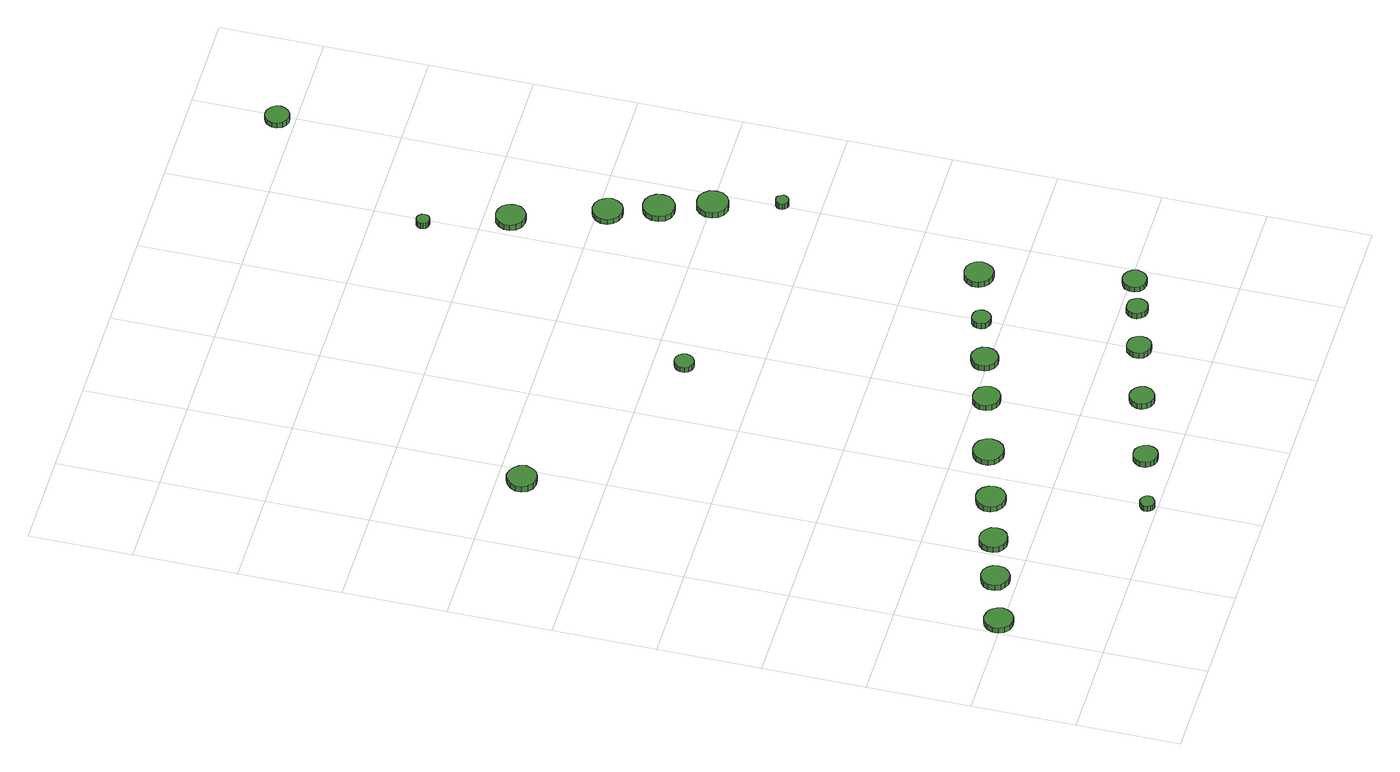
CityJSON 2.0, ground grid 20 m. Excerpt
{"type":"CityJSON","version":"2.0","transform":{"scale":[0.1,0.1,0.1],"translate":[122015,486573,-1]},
"CityObjects":{
"tree1":{"type":"SolitaryVegetationObject","attributes":{"function":"something"},"geometry":[{"type":"MultiSurface","lod":"1","boundaries":[[[0,1,2,3,4,5,6,7,8,9,10,11,12,13,14]],[[15,16,17,18,19,20,21,22,23,24,25,26,27,28,29]],[[0,29,28,1]],[[1,28,27,2]],[[2,27,26,3]],[[3,26,25,4]],[[4,25,24,5]],[[5,24,23,6]],[[6,23,22,7]],[[7,22,21,8]],[[8,21,20,9]],[[9,20,19,10]],[[10,19,18,11]],[[11,18,17,12]],[[12,17,16,13]],[[13,16,15,14]],[[14,15,29,0]]]}]},
"tree2":{"type":"SolitaryVegetationObject","attributes":{"function":"something"},"geometry":[{"type":"MultiSurface","lod":"1","boundaries":[[[30,31,32,33,34,35,36,37,38,39,40,41,42,43,44]],[[45,46,47,48,49,50,51,52,53,54,55,56,57,58,59]],[[30,59,58,31]],[[31,58,57,32]],[[32,57,56,33]],[[33,56,55,34]],[[34,55,54,35]],[[35,54,53,36]],[[36,53,52,37]],[[37,52,51,38]],[[38,51,50,39]],[[39,50,49,40]],[[40,49,48,41]],[[41,48,47,42]],[[42,47,46,43]],[[43,46,45,44]],[[44,45,59,30]]]}]},
"tree3":{"type":"SolitaryVegetationObject","attributes":{"function":"something"},"geometry":[{"type":"MultiSurface","lod":"1","boundaries":[[[60,61,62,63,64,65,66,67,68,69,70,71,72,73,74]],[[75,76,77,78,79,80,81,82,83,84,85,86,87,88,89]],[[60,89,88,61]],[[61,88,87,62]],[[62,87,86,63]],[[63,86,85,64]],[[64,85,84,65]],[[65,84,83,66]],[[66,83,82,67]],[[67,82,81,68]],[[68,81,80,69]],[[69,80,79,70]],[[70,79,78,71]],[[71,78,77,72]],[[72,77,76,73]],[[73,76,75,74]],[[74,75,89,60]]]}]},
"tree4":{"type":"SolitaryVegetationObject","attributes":{"function":"something"},"geometry":[{"type":"MultiSurface","lod":"1","boundaries":[[[90,91,92,93,94,95,96,97,98,99,100,101,102,103,104]],[[105,106,107,108,109,110,111,112,113,114,115,116,117,118,119]],[[90,119,118,91]],[[91,118,117,92]],[[92,117,116,93]],[[93,116,115,94]],[[94,115,114,95]],[[95,114,113,96]],[[96,113,112,97]],[[97,112,111,98]],[[98,111,110,99]],[[99,110,109,100]],[[100,109,108,101]],[[101,108,107,102]],[[102,107,106,103]],[[103,106,105,104]],[[104,105,119,90]]]}]},
"tree5":{"type":"SolitaryVegetationObject","attributes":{"function":"something"},"geometry":[{"type":"MultiSurface","lod":"1","boundaries":[[[120,121,122,123,124,125,126,127,128,129,130,131,132,133,134]],[[135,136,137,138,139,140,141,142,143,144,145,146,147,148,149]],[[120,149,148,121]],[[121,148,147,122]],[[122,147,146,123]],[[123,146,145,124]],[[124,145,144,125]],[[125,144,143,126]],[[126,143,142,127]],[[127,142,141,128]],[[128,141,140,129]],[[129,140,139,130]],[[130,139,138,131]],[[131,138,137,132]],[[132,137,136,133]],[[133,136,135,134]],[[134,135,149,120]]]}]},
"tree6":{"type":"SolitaryVegetationObject","attributes":{"function":"something"},"geometry":[{"type":"MultiSurface","lod":"1","boundaries":[[[150,151,152,153,154,155,156,157,158,159,160,161,162,163,164]],[[165,166,167,168,169,170,171,172,173,174,175,176,177,178,179]],[[150,179,178,151]],[[151,178,177,152]],[[152,177,176,153]],[[153,176,175,154]],[[154,175,174,155]],[[155,174,173,156]],[[156,173,172,157]],[[157,172,171,158]],[[158,171,170,159]],[[159,170,169,160]],[[160,169,168,161]],[[161,168,167,162]],[[162,167,166,163]],[[163,166,165,164]],[[164,165,179,150]]]}]},
"tree7":{"type":"SolitaryVegetationObject","attributes":{"function":"something"},"geometry":[{"type":"MultiSurface","lod":"1","boundaries":[[[180,181,182,183,184,185,186,187,188,189,190,191,192,193,194]],[[195,196,197,198,199,200,201,202,203,204,205,206,207,208,209]],[[180,209,208,181]],[[181,208,207,182]],[[182,207,206,183]],[[183,206,205,184]],[[184,205,204,185]],[[185,204,203,186]],[[186,203,202,187]],[[187,202,201,188]],[[188,201,200,189]],[[189,200,199,190]],[[190,199,198,191]],[[191,198,197,192]],[[192,197,196,193]],[[193,196,195,194]],[[194,195,209,180]]]}]},
"tree8":{"type":"SolitaryVegetationObject","attributes":{"function":"something"},"geometry":[{"type":"MultiSurface","lod":"1","boundaries":[[[210,211,212,213,214,215,216,217,218,219,220,221,222,223,224]],[[225,226,227,228,229,230,231,232,233,234,235,236,237,238,239]],[[210,239,238,211]],[[211,238,237,212]],[[212,237,236,213]],[[213,236,235,214]],[[214,235,234,215]],[[215,234,233,216]],[[216,233,232,217]],[[217,232,231,218]],[[218,231,230,219]],[[219,230,229,220]],[[220,229,228,221]],[[221,228,227,222]],[[222,227,226,223]],[[223,226,225,224]],[[224,225,239,210]]]}]},
"tree9":{"type":"SolitaryVegetationObject","attributes":{"function":"something"},"geometry":[{"type":"MultiSurface","lod":"1","boundaries":[[[240,241,242,243,244,245,246,247,248,249,250,251,252,253,254]],[[255,256,257,258,259,260,261,262,263,264,265,266,267,268,269]],[[240,269,268,241]],[[241,268,267,242]],[[242,267,266,243]],[[243,266,265,244]],[[244,265,264,245]],[[245,264,263,246]],[[246,263,262,247]],[[247,262,261,248]],[[248,261,260,249]],[[249,260,259,250]],[[250,259,258,251]],[[251,258,257,252]],[[252,257,256,253]],[[253,256,255,254]],[[254,255,269,240]]]}]},
"tree10":{"type":"SolitaryVegetationObject","attributes":{"function":"something"},"geometry":[{"type":"MultiSurface","lod":"1","boundaries":[[[270,271,272,273,274,275,276,277,278,279,280,281,282,283,284]],[[285,286,287,288,289,290,291,292,293,294,295,296,297,298,299]],[[270,299,298,271]],[[271,298,297,272]],[[272,297,296,273]],[[273,296,295,274]],[[274,295,294,275]],[[275,294,293,276]],[[276,293,292,277]],[[277,292,291,278]],[[278,291,290,279]],[[279,290,289,280]],[[280,289,288,281]],[[281,288,287,282]],[[282,287,286,283]],[[283,286,285,284]],[[284,285,299,270]]]}]},
"tree11":{"type":"SolitaryVegetationObject","attributes":{"function":"something"},"geometry":[{"type":"MultiSurface","lod":"1","boundaries":[[[300,301,302,303,304,305,306,307,308,309,310,311,312,313,314]],[[315,316,317,318,319,320,321,322,323,324,325,326,327,328,329]],[[300,329,328,301]],[[301,328,327,302]],[[302,327,326,303]],[[303,326,325,304]],[[304,325,324,305]],[[305,324,323,306]],[[306,323,322,307]],[[307,322,321,308]],[[308,321,320,309]],[[309,320,319,310]],[[310,319,318,311]],[[311,318,317,312]],[[312,317,316,313]],[[313,316,315,314]],[[314,315,329,300]]]}]},
"tree12":{"type":"SolitaryVegetationObject","attributes":{"function":"something"},"geometry":[{"type":"MultiSurface","lod":"1","boundaries":[[[330,331,332,333,334,335,336,337,338,339,340,341,342,343,344]],[[345,346,347,348,349,350,351,352,353,354,355,356,357,358,359]],[[330,359,358,331]],[[331,358,357,332]],[[332,357,356,333]],[[333,356,355,334]],[[334,355,354,335]],[[335,354,353,336]],[[336,353,352,337]],[[337,352,351,338]],[[338,351,350,339]],[[339,350,349,340]],[[340,349,348,341]],[[341,348,347,342]],[[342,347,346,343]],[[343,346,345,344]],[[344,345,359,330]]]}]},
"tree13":{"type":"SolitaryVegetationObject","attributes":{"function":"something"},"geometry":[{"type":"MultiSurface","lod":"1","boundaries":[[[360,361,362,363,364,365,366,367,368,369,370,371,372,373,374]],[[375,376,377,378,379,380,381,382,383,384,385,386,387,388,389]],[[360,389,388,361]],[[361,388,387,362]],[[362,387,386,363]],[[363,386,385,364]],[[364,385,384,365]],[[365,384,383,366]],[[366,383,382,367]],[[367,382,381,368]],[[368,381,380,369]],[[369,380,379,370]],[[370,379,378,371]],[[371,378,377,372]],[[372,377,376,373]],[[373,376,375,374]],[[374,375,389,360]]]}]},
"tree14":{"type":"SolitaryVegetationObject","attributes":{"function":"something"},"geometry":[{"type":"MultiSurface","lod":"1","boundaries":[[[390,391,392,393,394,395,396,397,398,399,400,401,402,403,404]],[[405,406,407,408,409,410,411,412,413,414,415,416,417,418,419]],[[390,419,418,391]],[[391,418,417,392]],[[392,417,416,393]],[[393,416,415,394]],[[394,415,414,395]],[[395,414,413,396]],[[396,413,412,397]],[[397,412,411,398]],[[398,411,410,399]],[[399,410,409,400]],[[400,409,408,401]],[[401,408,407,402]],[[402,407,406,403]],[[403,406,405,404]],[[404,405,419,390]]]}]},
"tree15":{"type":"SolitaryVegetationObject","attributes":{"function":"something"},"geometry":[{"type":"MultiSurface","lod":"1","boundaries":[[[420,421,422,423,424,425,426,427,428,429,430,431,432,433,434]],[[435,436,437,438,439,440,441,442,443,444,445,446,447,448,449]],[[420,449,448,421]],[[421,448,447,422]],[[422,447,446,423]],[[423,446,445,424]],[[424,445,444,425]],[[425,444,443,426]],[[426,443,442,427]],[[427,442,441,428]],[[428,441,440,429]],[[429,440,439,430]],[[430,439,438,431]],[[431,438,437,432]],[[432,437,436,433]],[[433,436,435,434]],[[434,435,449,420]]]}]},
"tree16":{"type":"SolitaryVegetationObject","attributes":{"function":"something"},"geometry":[{"type":"MultiSurface","lod":"1","boundaries":[[[450,451,452,453,454,455,456,457,458,459,460,461,462,463,464]],[[465,466,467,468,469,470,471,472,473,474,475,476,477,478,479]],[[450,479,478,451]],[[451,478,477,452]],[[452,477,476,453]],[[453,476,475,454]],[[454,475,474,455]],[[455,474,473,456]],[[456,473,472,457]],[[457,472,471,458]],[[458,471,470,459]],[[459,470,469,460]],[[460,469,468,461]],[[461,468,467,462]],[[462,467,466,463]],[[463,466,465,464]],[[464,465,479,450]]]}]},
"tree17":{"type":"SolitaryVegetationObject","attributes":{"function":"something"},"geometry":[{"type":"MultiSurface","lod":"1","boundaries":[[[480,481,482,483,484,485,486,487,488,489,490,491,492,493,494]],[[495,496,497,498,499,500,501,502,503,504,505,506,507,508,509]],[[480,509,508,481]],[[481,508,507,482]],[[482,507,506,483]],[[483,506,505,484]],[[484,505,504,485]],[[485,504,503,486]],[[486,503,502,487]],[[487,502,501,488]],[[488,501,500,489]],[[489,500,499,490]],[[490,499,498,491]],[[491,498,497,492]],[[492,497,496,493]],[[493,496,495,494]],[[494,495,509,480]]]}]},
"tree18":{"type":"SolitaryVegetationObject","attributes":{"function":"something"},"geometry":[{"type":"MultiSurface","lod":"1","boundaries":[[[510,511,512,513,514,515,516,517,518,519,520,521,522,523,524]],[[525,526,527,528,529,530,531,532,533,534,535,536,537,538,539]],[[510,539,538,511]],[[511,538,537,512]],[[512,537,536,513]],[[513,536,535,514]],[[514,535,534,515]],[[515,534,533,516]],[[516,533,532,517]],[[517,532,531,518]],[[518,531,530,519]],[[519,530,529,520]],[[520,529,528,521]],[[521,528,527,522]],[[522,527,526,523]],[[523,526,525,524]],[[524,525,539,510]]]}]},
"tree19":{"type":"SolitaryVegetationObject","attributes":{"function":"something"},"geometry":[{"type":"MultiSurface","lod":"1","boundaries":[[[540,541,542,543,544,545,546,547,548,549,550,551,552,553,554]],[[555,556,557,558,559,560,561,562,563,564,565,566,567,568,569]],[[540,569,568,541]],[[541,568,567,542]],[[542,567,566,543]],[[543,566,565,544]],[[544,565,564,545]],[[545,564,563,546]],[[546,563,562,547]],[[547,562,561,548]],[[548,561,560,549]],[[549,560,559,550]],[[550,559,558,551]],[[551,558,557,552]],[[552,557,556,553]],[[553,556,555,554]],[[554,555,569,540]]]}]},
"tree20":{"type":"SolitaryVegetationObject","attributes":{"function":"something"},"geometry":[{"type":"MultiSurface","lod":"1","boundaries":[[[570,571,572,573,574,575,576,577,578,579,580,581,582,583,584]],[[585,586,587,588,589,590,591,592,593,594,595,596,597,598,599]],[[570,599,598,571]],[[571,598,597,572]],[[572,597,596,573]],[[573,596,595,574]],[[574,595,594,575]],[[575,594,593,576]],[[576,593,592,577]],[[577,592,591,578]],[[578,591,590,579]],[[579,590,589,580]],[[580,589,588,581]],[[581,588,587,582]],[[582,587,586,583]],[[583,586,585,584]],[[584,585,599,570]]]}]},
"tree21":{"type":"SolitaryVegetationObject","attributes":{"function":"something"},"geometry":[{"type":"MultiSurface","lod":"1","boundaries":[[[600,601,602,603,604,605,606,607,608,609,610,611,612,613,614]],[[615,616,617,618,619,620,621,622,623,624,625,626,627,628,629]],[[600,629,628,601]],[[601,628,627,602]],[[602,627,626,603]],[[603,626,625,604]],[[604,625,624,605]],[[605,624,623,606]],[[606,623,622,607]],[[607,622,621,608]],[[608,621,620,609]],[[609,620,619,610]],[[610,619,618,611]],[[611,618,617,612]],[[612,617,616,613]],[[613,616,615,614]],[[614,615,629,600]]]}]},
"tree22":{"type":"SolitaryVegetationObject","attributes":{"function":"something"},"geometry":[{"type":"MultiSurface","lod":"1","boundaries":[[[630,631,632,633,634,635,636,637,638,639,640,641,642,643,644]],[[645,646,647,648,649,650,651,652,653,654,655,656,657,658,659]],[[630,659,658,631]],[[631,658,657,632]],[[632,657,656,633]],[[633,656,655,634]],[[634,655,654,635]],[[635,654,653,636]],[[636,653,652,637]],[[637,652,651,638]],[[638,651,650,639]],[[639,650,649,640]],[[640,649,648,641]],[[641,648,647,642]],[[642,647,646,643]],[[643,646,645,644]],[[644,645,659,630]]]}]},
"tree23":{"type":"SolitaryVegetationObject","attributes":{"function":"something"},"geometry":[{"type":"MultiSurface","lod":"1","boundaries":[[[660,661,662,663,664,665,666,667,668,669,670,671,672,673,674]],[[675,676,677,678,679,680,681,682,683,684,685,686,687,688,689]],[[660,689,688,661]],[[661,688,687,662]],[[662,687,686,663]],[[663,686,685,664]],[[664,685,684,665]],[[665,684,683,666]],[[666,683,682,667]],[[667,682,681,668]],[[668,681,680,669]],[[669,680,679,670]],[[670,679,678,671]],[[671,678,677,672]],[[672,677,676,673]],[[673,676,675,674]],[[674,675,689,660]]]}]},
"tree24":{"type":"SolitaryVegetationObject","attributes":{"function":"something"},"geometry":[{"type":"MultiSurface","lod":"1","boundaries":[[[690,691,692,693,694,695,696,697,698,699,700,701,702,703,704]],[[705,706,707,708,709,710,711,712,713,714,715,716,717,718,719]],[[690,719,718,691]],[[691,718,717,692]],[[692,717,716,693]],[[693,716,715,694]],[[694,715,714,695]],[[695,714,713,696]],[[696,713,712,697]],[[697,712,711,698]],[[698,711,710,699]],[[699,710,709,700]],[[700,709,708,701]],[[701,708,707,702]],[[702,707,706,703]],[[703,706,705,704]],[[704,705,719,690]]]}]}
},
"vertices":[
[57,207,17],[54,218,17],[48,228,17],[38,233,17],[26,235,17],[15,231,17],[7,223,17],[2,213,17],[2,201,17],[7,191,17],[15,183,17],[26,180,17],[38,181,17],[48,187,17],[54,196,17],[54,196,5],[48,187,5],[38,181,5],[26,180,5],[15,183,5],[7,191,5],[2,201,5],[2,213,5],[7,223,5],[15,231,5],[26,235,5],[38,233,5],[48,228,5],[54,218,5],[57,207,5],
[163,242,18],[161,253,18],[154,262,18],[145,268,18],[133,269,18],[123,265,18],[114,258,18],[110,248,18],[110,236,18],[114,226,18],[123,219,18],[133,215,18],[145,216,18],[154,222,18],[161,231,18],[161,231,5],[154,222,5],[145,216,5],[133,215,5],[123,219,5],[114,226,5],[110,236,5],[110,248,5],[114,258,5],[123,265,5],[133,269,5],[145,268,5],[154,262,5],[161,253,5],[163,242,5],
[260,270,18],[258,281,18],[251,290,18],[241,296,18],[230,297,18],[220,294,18],[211,286,18],[207,276,18],[207,265,18],[211,255,18],[220,247,18],[230,244,18],[241,245,18],[251,250,18],[258,259,18],[258,259,5],[251,250,5],[241,245,5],[230,244,5],[220,247,5],[211,255,5],[207,265,5],[207,276,5],[211,286,5],[220,294,5],[230,297,5],[241,296,5],[251,290,5],[258,281,5],[260,270,5],
[413,20,18],[412,26,18],[408,30,18],[403,33,18],[398,34,18],[392,32,18],[388,28,18],[385,23,18],[385,17,18],[388,12,18],[392,8,18],[398,6,18],[403,7,18],[408,10,18],[412,14,18],[412,14,5],[408,10,5],[403,7,5],[398,6,5],[392,8,5],[388,12,5],[385,17,5],[385,23,5],[388,28,5],[392,32,5],[398,34,5],[403,33,5],[408,30,5],[412,26,5],[413,20,5],
[367,303,17],[365,314,17],[358,324,17],[348,330,17],[336,331,17],[325,327,17],[316,320,17],[311,309,17],[311,297,17],[316,286,17],[325,279,17],[336,275,17],[348,276,17],[358,282,17],[365,292,17],[365,292,5],[358,282,5],[348,276,5],[336,275,5],[325,279,5],[316,286,5],[311,297,5],[311,309,5],[316,320,5],[325,327,5],[336,331,5],[348,330,5],[358,324,5],[365,314,5],[367,303,5],
[197,1153,22],[194,1165,22],[187,1174,22],[177,1180,22],[165,1182,22],[154,1178,22],[145,1170,22],[140,1159,22],[140,1147,22],[145,1136,22],[154,1128,22],[165,1125,22],[177,1126,22],[187,1132,22],[194,1142,22],[194,1142,9],[187,1132,9],[177,1126,9],[165,1125,9],[154,1128,9],[145,1136,9],[140,1147,9],[140,1159,9],[145,1170,9],[154,1178,9],[165,1182,9],[177,1180,9],[187,1174,9],[194,1165,9],[197,1153,9],
[543,55,18],[541,64,18],[535,72,18],[527,77,18],[517,78,18],[508,75,18],[501,69,18],[497,60,18],[497,50,18],[501,41,18],[508,35,18],[517,32,18],[527,33,18],[535,37,18],[541,45,18],[541,45,6],[535,37,6],[527,33,6],[517,32,6],[508,35,6],[501,41,6],[497,50,6],[497,60,6],[501,69,6],[508,75,6],[517,78,6],[527,77,6],[535,72,6],[541,64,6],[543,55,6],
[488,339,17],[485,351,17],[478,361,17],[467,367,17],[455,368,17],[444,364,17],[435,356,17],[430,345,17],[430,333,17],[435,322,17],[444,314,17],[455,310,17],[467,311,17],[478,317,17],[485,327,17],[485,327,5],[478,317,5],[467,311,5],[455,310,5],[444,314,5],[435,322,5],[430,333,5],[430,345,5],[435,356,5],[444,364,5],[455,368,5],[467,367,5],[478,361,5],[485,351,5],[488,339,5],
[693,101,18],[691,110,18],[685,118,18],[676,123,18],[667,124,18],[658,121,18],[650,114,18],[646,105,18],[646,96,18],[650,87,18],[658,80,18],[667,77,18],[676,78,18],[685,83,18],[691,91,18],[691,91,5],[685,83,5],[676,78,5],[667,77,5],[658,80,5],[650,87,5],[646,96,5],[646,105,5],[650,114,5],[658,121,5],[667,124,5],[676,123,5],[685,118,5],[691,110,5],[693,101,5],
[623,378,17],[620,389,17],[614,398,17],[604,403,17],[593,404,17],[583,401,17],[575,394,17],[570,384,17],[570,373,17],[575,363,17],[583,355,17],[593,352,17],[604,353,17],[614,359,17],[620,367,17],[620,367,5],[614,359,5],[604,353,5],[593,352,5],[583,355,5],[575,363,5],[570,373,5],[570,384,5],[575,394,5],[583,401,5],[593,404,5],[604,403,5],[614,398,5],[620,389,5],[623,378,5],
[719,407,20],[717,418,20],[711,426,20],[702,432,20],[691,433,20],[681,429,20],[673,422,20],[669,413,20],[669,402,20],[673,393,20],[681,386,20],[691,382,20],[702,383,20],[711,389,20],[717,397,20],[717,397,7],[711,389,7],[702,383,7],[691,382,7],[681,386,7],[673,393,7],[669,402,7],[669,413,7],[673,422,7],[681,429,7],[691,433,7],[702,432,7],[711,426,7],[717,418,7],[719,407,7],
[558,940,24],[556,948,24],[552,954,24],[545,958,24],[537,959,24],[530,956,24],[524,951,24],[521,944,24],[521,936,24],[524,929,24],[530,924,24],[537,922,24],[545,923,24],[552,927,24],[556,933,24],[556,933,12],[552,927,12],[545,923,12],[537,922,12],[530,924,12],[524,929,12],[521,936,12],[521,944,12],[524,951,12],[530,956,12],[537,959,12],[545,958,12],[552,954,12],[556,948,12],[558,940,12],
[822,140,17],[820,149,17],[815,157,17],[806,162,17],[796,163,17],[787,160,17],[780,153,17],[776,145,17],[776,135,17],[780,126,17],[787,120,17],[796,117,17],[806,118,17],[815,122,17],[820,130,17],[820,130,5],[815,122,5],[806,118,5],[796,117,5],[787,120,5],[780,126,5],[776,135,5],[776,145,5],[780,153,5],[787,160,5],[796,163,5],[806,162,5],[815,157,5],[820,149,5],[822,140,5],
[810,439,23],[809,447,23],[804,453,23],[798,456,23],[790,457,23],[783,455,23],[777,450,23],[774,443,23],[774,435,23],[777,428,23],[783,423,23],[790,421,23],[798,422,23],[804,426,23],[809,432,23],[809,432,10],[804,426,10],[798,422,10],[790,421,10],[783,423,10],[777,428,10],[774,435,10],[774,443,10],[777,450,10],[783,455,10],[790,457,10],[798,456,10],[804,453,10],[809,447,10],[810,439,10],
[918,169,18],[916,177,18],[911,184,18],[904,188,18],[895,189,18],[887,187,18],[881,181,18],[877,173,18],[877,165,18],[881,157,18],[887,151,18],[895,149,18],[904,150,18],[911,154,18],[916,161,18],[916,161,5],[911,154,5],[904,150,5],[895,149,5],[887,151,5],[881,157,5],[877,165,5],[877,173,5],[881,181,5],[887,187,5],[895,189,5],[904,188,5],[911,184,5],[916,177,5],[918,169,5],
[990,192,18],[988,201,18],[982,209,18],[974,214,18],[964,215,18],[955,212,18],[948,206,18],[944,197,18],[944,187,18],[948,178,18],[955,172,18],[964,169,18],[974,170,18],[982,175,18],[988,183,18],[988,183,6],[982,175,6],[974,170,6],[964,169,6],[955,172,6],[948,178,6],[944,187,6],[944,197,6],[948,206,6],[955,212,6],[964,215,6],[974,214,6],[982,209,6],[988,201,6],[990,192,6],
[930,473,27],[927,484,27],[921,493,27],[911,499,27],[899,500,27],[888,497,27],[880,489,27],[875,479,27],[875,467,27],[880,457,27],[888,449,27],[899,445,27],[911,446,27],[921,452,27],[927,462,27],[927,462,14],[921,452,14],[911,446,14],[899,445,14],[888,449,14],[880,457,14],[875,467,14],[875,479,14],[880,489,14],[888,497,14],[899,500,14],[911,499,14],[921,493,14],[927,484,14],[930,473,14],
[793,1502,27],[792,1507,27],[789,1511,27],[784,1514,27],[779,1514,27],[774,1513,27],[770,1509,27],[768,1504,27],[768,1499,27],[770,1494,27],[774,1491,27],[779,1489,27],[784,1490,27],[789,1492,27],[792,1497,27],[792,1497,14],[789,1492,14],[784,1490,14],[779,1489,14],[774,1491,14],[770,1494,14],[768,1499,14],[768,1504,14],[770,1509,14],[774,1513,14],[779,1514,14],[784,1514,14],[789,1511,14],[792,1507,14],[793,1502,14],
[861,1348,26],[859,1359,26],[852,1369,26],[842,1375,26],[830,1376,26],[819,1373,26],[810,1365,26],[805,1354,26],[805,1342,26],[810,1331,26],[819,1323,26],[830,1319,26],[842,1321,26],[852,1327,26],[859,1336,26],[859,1336,13],[852,1327,13],[842,1321,13],[830,1319,13],[819,1323,13],[810,1331,13],[805,1342,13],[805,1354,13],[810,1365,13],[819,1373,13],[830,1376,13],[842,1375,13],[852,1369,13],[859,1359,13],[861,1348,13],
[922,1178,26],[919,1190,26],[912,1200,26],[902,1206,26],[890,1207,26],[879,1203,26],[870,1195,26],[865,1184,26],[865,1172,26],[870,1162,26],[879,1154,26],[890,1150,26],[902,1151,26],[912,1157,26],[919,1167,26],[919,1167,14],[912,1157,14],[902,1151,14],[890,1150,14],[879,1154,14],[870,1162,14],[865,1172,14],[865,1184,14],[870,1195,14],[879,1203,14],[890,1207,14],[902,1206,14],[912,1200,14],[919,1190,14],[922,1178,14],
[955,1089,27],[953,1101,27],[945,1112,27],[934,1118,27],[922,1119,27],[910,1115,27],[901,1107,27],[896,1095,27],[896,1083,27],[901,1071,27],[910,1063,27],[922,1059,27],[934,1060,27],[945,1067,27],[953,1077,27],[953,1077,14],[945,1067,14],[934,1060,14],[922,1059,14],[910,1063,14],[901,1071,14],[896,1083,14],[896,1095,14],[901,1107,14],[910,1115,14],[922,1119,14],[934,1118,14],[945,1112,14],[953,1101,14],[955,1089,14],
[989,995,27],[987,1008,27],[979,1018,27],[969,1024,27],[956,1025,27],[944,1022,27],[935,1013,27],[930,1002,27],[930,989,27],[935,978,27],[944,969,27],[956,965,27],[969,967,27],[979,973,27],[987,983,27],[987,983,14],[979,973,14],[969,967,14],[956,965,14],[944,969,14],[935,978,14],[930,989,14],[930,1002,14],[935,1013,14],[944,1022,14],[956,1025,14],[969,1024,14],[979,1018,14],[987,1008,14],[989,995,14],
[1011,873,26],[1009,878,26],[1006,882,26],[1002,885,26],[997,885,26],[992,884,26],[988,880,26],[986,875,26],[986,870,26],[988,865,26],[992,862,26],[997,860,26],[1002,861,26],[1006,863,26],[1009,868,26],[1009,868,13],[1006,863,13],[1002,861,13],[997,860,13],[992,862,13],[988,865,13],[986,870,13],[986,875,13],[988,880,13],[992,884,13],[997,885,13],[1002,885,13],[1006,882,13],[1009,878,13],[1011,873,13],
[1005,1832,27],[1003,1841,27],[997,1849,27],[989,1854,27],[979,1855,27],[970,1852,27],[963,1846,27],[959,1837,27],[959,1827,27],[963,1818,27],[970,1812,27],[979,1809,27],[989,1810,27],[997,1815,27],[1003,1823,27],[1003,1823,15],[997,1815,15],[989,1810,15],[979,1809,15],[970,1812,15],[963,1818,15],[959,1827,15],[959,1837,15],[963,1846,15],[970,1852,15],[979,1855,15],[989,1854,15],[997,1849,15],[1003,1841,15],[1005,1832,15]
]}
